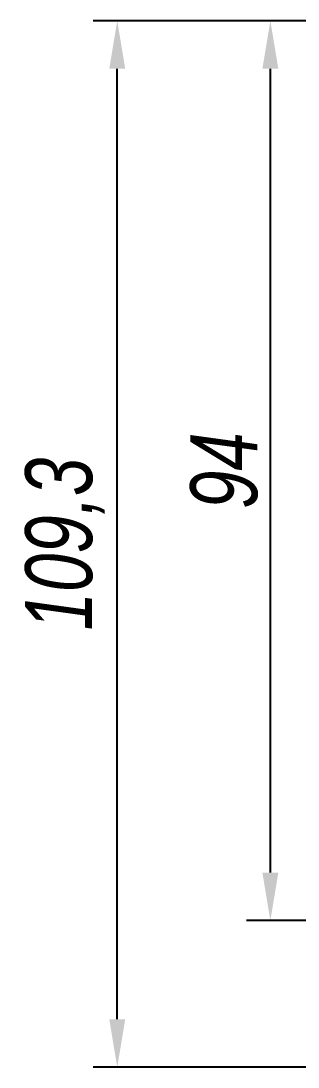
# Model space of a CAD drawing. Header units: millimetres. Extents: x 12064 to 35004, y -6103 to -2658.
# Drawn here: x 29348.7 to 29363.2, y -3107.8 to -3053.1 of the extents above; entities that cross this region are included whole.
import ezdxf

# ---------------------------------------------------------------- set-up
doc = ezdxf.new("R2010")
doc.units = ezdxf.units.MM
doc.layers.add('Layer_09', color=1, linetype='Continuous', lineweight=15)
doc.styles.add('Style_01', font='ARIALNI.TTF', dxfattribs={"width": 0.9, "height": 3.5})
doc.dimstyles.new('DimStyle_02', dxfattribs={"dimtxt": 3.5, "dimasz": 2.5, "dimexe": 1.25, "dimexo": 0, "dimtad": 1, "dimdec": 1, "dimlfac": 2, "dimtxsty": 'Style_01', "dimcen": 2.5, "dimazin": 3, "dimtfac": 1, "dimtdec": 1, "dimtmove": 0, "dimatfit": 3})

# ---------------------------------------------------------------- blocks, each defined once
blk = doc.blocks.new('*D1917')
at = {"layer": 'Defpoints', "color": 0, "ltscale": 0.5}
for p in [(29361.71, -3053.145), (29395.71, -3053.145), (29413.31, -3100.149)]:
    blk.add_point(p, dxfattribs=at)
at = {"layer": 'Layer_09', "color": 0, "lineweight": -2, "ltscale": 0.5}
for p, q in [((29395.71, -3053.145), (29360.46, -3053.145)), ((29361.71, -3097.649), (29361.71, -3055.645)), ((29413.31, -3100.149), (29360.46, -3100.149))]:
    blk.add_line(p, q, dxfattribs=at)
at = {"layer": 'Layer_09', "color": 0, "ltscale": 0.5}
for points in [[(29361.294, -3055.645), (29362.127, -3055.645), (29361.71, -3053.145)], [(29361.294, -3097.649), (29362.127, -3097.649), (29361.71, -3100.149)]]:
    blk.add_solid(points, dxfattribs=at)
at = {"layer": 'Layer_09', "color": 0, "ltscale": 0.5, "insert": (29359.298, -3076.647), "char_height": 3.5, "attachment_point": 5, "rotation": 90, "style": 'Style_01'}
blk.add_mtext('94', dxfattribs=at)
blk = doc.blocks.new('*D1918')
at = {"layer": 'Defpoints', "color": 0, "ltscale": 0.5}
for p in [(29353.71, -3053.145), (29395.71, -3053.145), (29413.31, -3107.814)]:
    blk.add_point(p, dxfattribs=at)
at = {"layer": 'Layer_09', "color": 0, "lineweight": -2, "ltscale": 0.5}
for p, q in [((29395.71, -3053.145), (29352.46, -3053.145)), ((29353.71, -3105.314), (29353.71, -3055.645)), ((29413.31, -3107.814), (29352.46, -3107.814))]:
    blk.add_line(p, q, dxfattribs=at)
at = {"layer": 'Layer_09', "color": 0, "ltscale": 0.5}
for points in [[(29353.294, -3055.645), (29354.127, -3055.645), (29353.71, -3053.145)], [(29353.294, -3105.314), (29354.127, -3105.314), (29353.71, -3107.814)]]:
    blk.add_solid(points, dxfattribs=at)
at = {"layer": 'Layer_09', "color": 0, "ltscale": 0.5, "insert": (29350.975, -3080.48), "char_height": 3.5, "attachment_point": 5, "rotation": 90, "style": 'Style_01'}
blk.add_mtext('109,3', dxfattribs=at)

msp = doc.modelspace()

# ---------------------------------------------------------------- dimensions: what is measured, and where the dimension line sits
at = {"layer": 'Layer_09', "ltscale": 0.5}
for base, p1, picture, middle in [((29353.71, -3053.145), (29413.31, -3107.814), '*D1918', (29350.975, -3080.48)), ((29361.71, -3053.145), (29413.31, -3100.149), '*D1917', (29359.298, -3076.647))]:
    dim = msp.add_linear_dim(base=base, p1=p1, p2=(29395.71, -3053.145), angle=270, dimstyle='DimStyle_02', dxfattribs=at)
    dim.commit()
    dim.dimension.update_dxf_attribs({"geometry": picture, "text_midpoint": middle})

doc.saveas('drawing.dxf')
